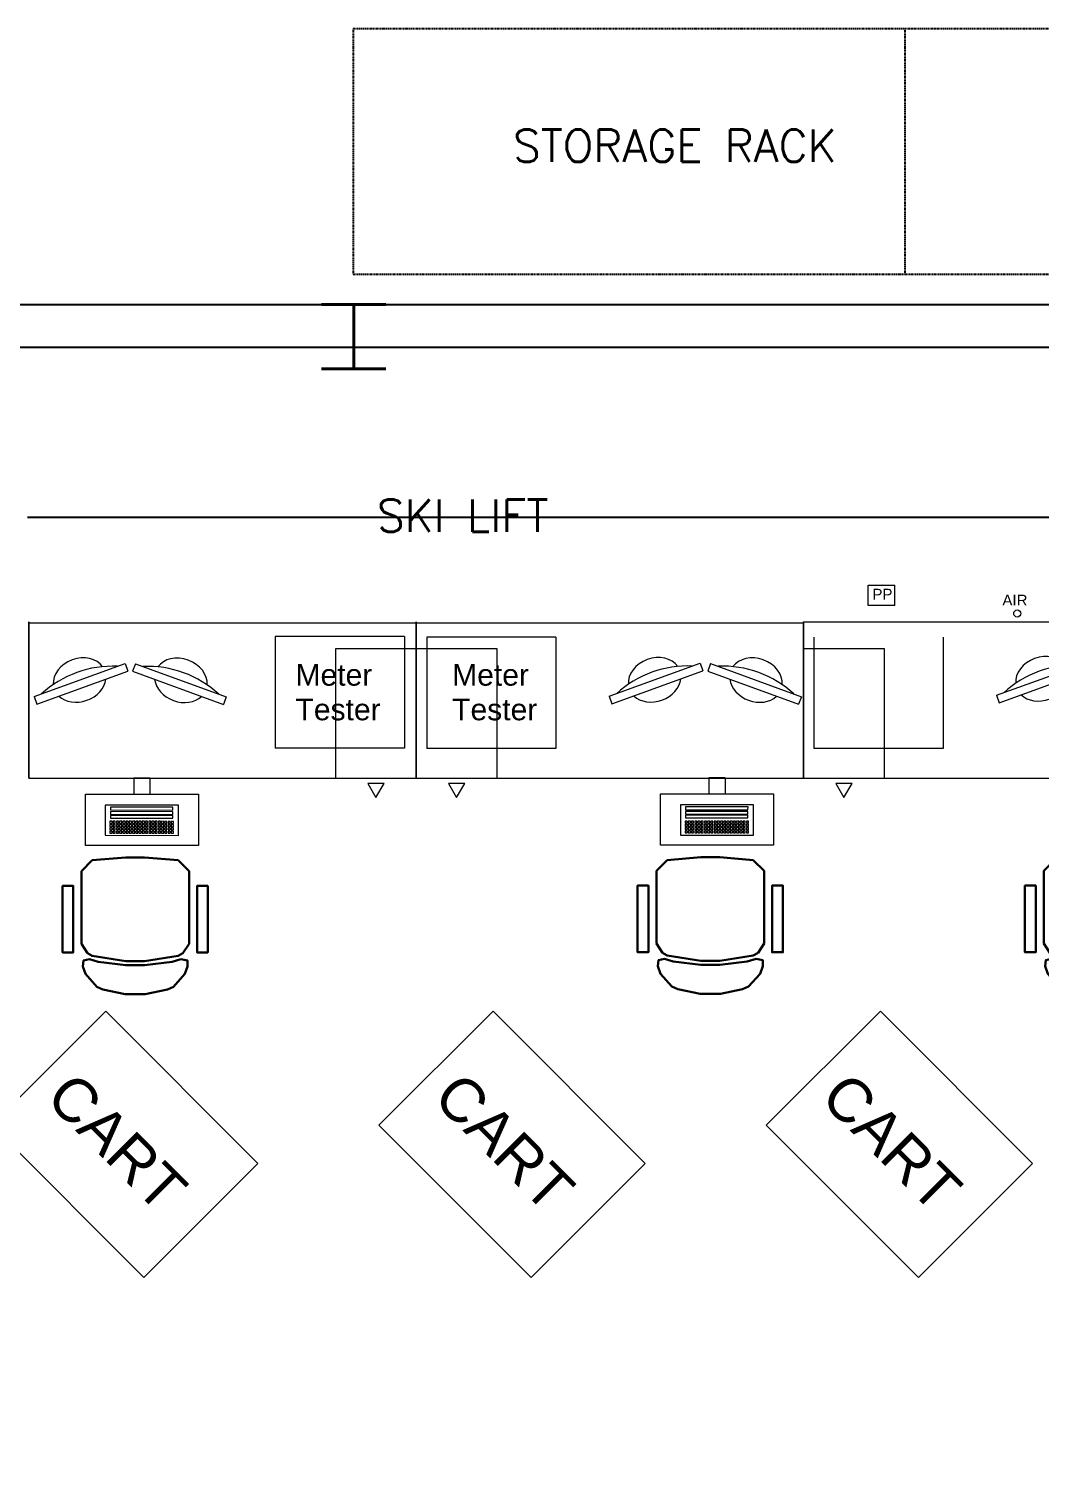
# Model space of a CAD drawing. Header units: inches. Extents: x -27 to 7514, y -484 to 2591.
# Drawn here: x 6526 to 6714.1, y 1247.6 to 1515.2 of the extents above; entities that cross this region are included whole.
import ezdxf

# ---------------------------------------------------------------- set-up
doc = ezdxf.new("R2010")
doc.units = ezdxf.units.IN
doc.header["$MEASUREMENT"] = 0
doc.linetypes.add('ARCH1$0$HIDDEN2', pattern=[0.1875, 0.125, -0.0625])
for name, color, linetype, lineweight in [('A-Col', 6, 'Continuous', 40), ('F-Ch', 4, 'Continuous', 30), ('F-Eq', 71, 'Continuous', 20), ('FS-File', 50, 'Continuous', 20), ('FS-WSurf', 50, 'Continuous', 20)]:
    doc.layers.add(name, color=color, linetype=linetype, lineweight=lineweight)
for name, color, linetype in [('ARCH1$0$A-ANNO-NOTE', 2, 'Continuous'), ('ARCH1$0$A-EXIST', 2, 'Continuous'), ('ARCH1$0$M-EXIST', 7, 'ARCH1$0$HIDDEN2'), ('Ski lift equipment', 61, 'Continuous')]:
    doc.layers.add(name, color=color, linetype=linetype)
doc.styles.add('ARCH1$0$STANDARD', font='simplex.shx')
doc.styles.get("Standard").update_dxf_attribs({"font": 'arial.ttf', "height": 16})

# ---------------------------------------------------------------- blocks, each defined once
blk = doc.blocks.new('rbc_fleet-no_Arch$0$1W')
at = {"linetype": 'Continuous'}
for p, q in [((0.52225, 0.0105), (-0.47775, 0.0105)), ((0.02225, 0.0105), (0.02225, -0.9895)), ((0.52225, -0.9895), (-0.47775, -0.9895))]:
    blk.add_line(p, q, dxfattribs=at)
blk = doc.blocks.new('PD-BBF')
at = {"layer": 'FS-File'}
for p, q in [((-9, -25), (-7.5, -27.6)), ((-6, -25), (-9, -25)), ((-7.5, -27.6), (-6, -25))]:
    blk.add_line(p, q, dxfattribs=at)
blk.add_lwpolyline([(0, 0), (-15, 0), (-15, -24), (0, -24)], close=True, dxfattribs=at)
blk = doc.blocks.new('18mon')
for p, q in [((-9, 0), (9, 0)), ((-9, 0), (-9, -1.5)), ((9, 0), (9, -1.5)), ((-9, -1.5), (9, -1.5))]:
    blk.add_line(p, q)
blk.add_arc((0, -18), 19.5, 67.3801, 112.6199)
for start_param, end_param in [(6.505041, 9.202922), (3.525989, 5.898789)]:
    blk.add_ellipse((0, 0), major_axis=(5, 0), ratio=0.8, start_param=start_param, end_param=end_param)
blk = doc.blocks.new('AKP')
at = {"linetype": 'Continuous'}
for p, q in [((-0.125, 0), (-0.125, -0.25)), ((0.125, 0), (-0.125, 0)), ((0.125, 0), (0.125, -0.25))]:
    blk.add_line(p, q, dxfattribs=at)
blk.add_lwpolyline([(-0.875, -0.25), (0.875, -0.25), (0.875, -1.042), (-0.875, -1.042)], close=True, dxfattribs=at)
blk = doc.blocks.new('CH7')
at = {"linetype": 'Continuous'}
for p, q in [((0, 1.479), (0.521, 1.562)), ((0.521, 1.562), (0.812, 1.562)), ((0.812, 1.562), (1.333, 1.479)), ((-0.167, 1.292), (-0.073, 1.438)), ((-0.073, 1.438), (0, 1.479)), ((1.333, 1.479), (1.406, 1.438)), ((1.406, 1.438), (1.5, 1.292)), ((-0.167, 0.167), (-0.167, 1.292)), ((1.5, 1.292), (1.5, 0.167)), ((0, 0), (-0.167, 0.167)), ((0.521, -0.042), (0, 0)), ((1.333, 0), (0.812, -0.042)), ((1.5, 0.167), (1.333, 0)), ((0.812, -0.042), (0.521, -0.042))]:
    blk.add_line(p, q, dxfattribs=at)
for points in [[(-0.146, 1.646), (-0.104, 1.76), (0.073, 1.958), (0.167, 2), (0.51, 2.073), (0.823, 2.073), (1.167, 2), (1.26, 1.958), (1.438, 1.76), (1.479, 1.646)], [(-0.146, 1.646), (-0.146, 1.552), (-0.042, 1.531)], [(1.375, 1.531), (1.24, 1.573), (0.812, 1.625), (0.521, 1.625), (0.094, 1.573), (-0.042, 1.531)], [(1.479, 1.646), (1.469, 1.552), (1.375, 1.531)], [(-0.458, 0.438), (-0.458, 1.427), (-0.292, 1.427), (-0.292, 0.396), (-0.458, 0.396), (-0.458, 0.438)], [(1.625, 0.438), (1.625, 1.427), (1.792, 1.427), (1.792, 0.396), (1.625, 0.396), (1.625, 0.438)]]:
    blk.add_lwpolyline(points, dxfattribs=at)
blk = doc.blocks.new('CHDESK')
at = {"linetype": 'Continuous'}
blk.add_blockref('CH7', (0.458, -0.396), dxfattribs=at)

msp = doc.modelspace()

# ---------------------------------------------------------------- linework, layer by layer
at = {"layer": 'ARCH1$0$A-EXIST'}
for p, q in [((6429.11, 1464.05), (7152.7, 1464.05)), ((7152.7, 1456.05), (6429.11, 1456.05))]:
    msp.add_line(p, q, dxfattribs=at)
msp.add_lwpolyline([(6372.75, 1225.05), (6372.75, 1001.94), (7228.72, 1001.94), (7228.72, 1456.05), (6429.11, 1456.05)], dxfattribs=at)
msp.add_lwpolyline([(6372.75, 1225.05), (6372.75, 1001.94), (7228.72, 1001.94), (7228.72, 1456.05), (6429.11, 1456.05)], dxfattribs=at)
msp.add_lwpolyline([(6372.75, 1225.05), (6372.75, 1001.94), (7228.72, 1001.94), (7228.72, 1456.05), (6429.11, 1456.05)], dxfattribs=at)
at = {"layer": 'ARCH1$0$M-EXIST', "color": 7, "linetype": 'ARCH1$0$HIDDEN2'}
for p, q in [((6631.9, 1515.24), (6586.33, 1515.24)), ((6586.33, 1515.24), (6586.33, 1469.68)), ((6893.91, 1515.24), (6631.9, 1515.24)), ((6688.86, 1515.24), (6688.86, 1469.68)), ((6586.33, 1469.68), (6996.43, 1469.68))]:
    msp.add_line(p, q, dxfattribs=at)
at = {"layer": 'F-Eq'}
for p, q in [((6682.08, 1408.11), (6682.08, 1411.87)), ((6682.08, 1411.87), (6687.05, 1411.87)), ((6687.05, 1408.11), (6687.05, 1411.87)), ((6687.05, 1410.36), (6687.05, 1410.36)), ((6687.05, 1408.11), (6682.08, 1408.11)), ((6571.86, 1402.32), (6571.86, 1381.57)), ((6595.86, 1402.32), (6571.86, 1402.32)), ((6595.86, 1402.32), (6595.86, 1381.57)), ((6600.04, 1402.25), (6600.04, 1381.51)), ((6624.04, 1402.25), (6600.04, 1402.25)), ((6624.04, 1402.25), (6624.04, 1381.51)), ((6672, 1402.25), (6672, 1381.51)), ((6696, 1402.25), (6696, 1381.51)), ((6595.86, 1381.57), (6571.86, 1381.57)), ((6624.04, 1381.51), (6600.04, 1381.51)), ((6696, 1381.51), (6672, 1381.51)), ((6540.36, 1332.75), (6519.14, 1311.55)), ((6568.64, 1304.46), (6540.36, 1332.75)), ((6612.36, 1332.75), (6591.14, 1311.55)), ((6640.64, 1304.46), (6612.36, 1332.75)), ((6684.36, 1332.75), (6663.14, 1311.55)), ((6712.64, 1304.46), (6684.36, 1332.75)), ((6519.14, 1311.55), (6547.42, 1283.25)), ((6591.14, 1311.55), (6619.42, 1283.25)), ((6663.14, 1311.55), (6691.42, 1283.25)), ((6547.42, 1283.25), (6568.64, 1304.46)), ((6619.42, 1283.25), (6640.64, 1304.46)), ((6691.42, 1283.25), (6712.64, 1304.46))]:
    msp.add_line(p, q, dxfattribs=at)
for points in [[(6540.26, 1365.41), (6553.86, 1365.4), (6553.86, 1371), (6540.26, 1371.01)], [(6541.24, 1370.12), (6552.84, 1370.11), (6552.84, 1370.63), (6541.24, 1370.64)], [(6647.16, 1365.46), (6660.76, 1365.45), (6660.76, 1371.05), (6647.16, 1371.06)], [(6648.14, 1370.16), (6659.73, 1370.15), (6659.74, 1370.67), (6648.14, 1370.68)], [(6541.13, 1367.61), (6541.53, 1367.61), (6541.53, 1368.01), (6541.13, 1368.01)], [(6541.24, 1369.29), (6552.84, 1369.28), (6552.84, 1369.8), (6541.24, 1369.81)], [(6541.24, 1368.6), (6552.84, 1368.59), (6552.84, 1369.11), (6541.24, 1369.12)], [(6541.73, 1367.61), (6542.13, 1367.61), (6542.13, 1368.01), (6541.73, 1368.01)], [(6542.33, 1367.61), (6542.73, 1367.61), (6542.73, 1368.01), (6542.33, 1368.01)], [(6542.93, 1367.61), (6543.33, 1367.61), (6543.33, 1368.01), (6542.93, 1368.01)], [(6543.53, 1367.61), (6543.93, 1367.61), (6543.93, 1368.01), (6543.53, 1368.01)], [(6544.13, 1367.61), (6544.53, 1367.61), (6544.53, 1368.01), (6544.13, 1368.01)], [(6544.73, 1367.61), (6545.13, 1367.61), (6545.13, 1368.01), (6544.73, 1368.01)], [(6545.33, 1367.61), (6545.73, 1367.61), (6545.73, 1368.01), (6545.33, 1368.01)], [(6545.93, 1367.61), (6546.33, 1367.61), (6546.33, 1368.01), (6545.93, 1368.01)], [(6546.53, 1367.61), (6546.93, 1367.61), (6546.93, 1368.01), (6546.53, 1368.01)], [(6547.13, 1367.61), (6547.53, 1367.61), (6547.53, 1368.01), (6547.13, 1368.01)], [(6547.73, 1367.61), (6548.13, 1367.61), (6548.13, 1368.01), (6547.73, 1368.01)], [(6548.33, 1367.61), (6548.73, 1367.61), (6548.73, 1368.01), (6548.33, 1368.01)], [(6548.93, 1367.61), (6549.33, 1367.61), (6549.33, 1368.01), (6548.93, 1368.01)], [(6549.53, 1367.61), (6549.93, 1367.61), (6549.93, 1368.01), (6549.53, 1368.01)], [(6550.13, 1367.61), (6550.53, 1367.6), (6550.53, 1368.01), (6550.13, 1368.01)], [(6550.73, 1367.6), (6551.13, 1367.61), (6551.13, 1368), (6550.73, 1368.01)], [(6551.33, 1367.6), (6551.73, 1367.6), (6551.73, 1368), (6551.33, 1368.01)], [(6551.93, 1367.61), (6552.33, 1367.6), (6552.33, 1368), (6551.93, 1368)], [(6552.53, 1367.6), (6552.93, 1367.6), (6552.93, 1368), (6552.53, 1368)], [(6648.03, 1367.66), (6648.43, 1367.66), (6648.43, 1368.06), (6648.03, 1368.06)], [(6648.03, 1367.06), (6648.43, 1367.06), (6648.43, 1367.46), (6648.03, 1367.46)], [(6648.14, 1369.34), (6659.73, 1369.33), (6659.73, 1369.84), (6648.14, 1369.85)], [(6648.14, 1368.65), (6659.73, 1368.64), (6659.73, 1369.15), (6648.14, 1369.16)], [(6648.63, 1367.66), (6649.03, 1367.66), (6649.03, 1368.05), (6648.63, 1368.06)], [(6648.63, 1367.06), (6649.03, 1367.06), (6649.03, 1367.46), (6648.63, 1367.46)], [(6649.23, 1367.65), (6649.63, 1367.65), (6649.63, 1368.05), (6649.23, 1368.06)], [(6649.23, 1367.06), (6649.63, 1367.06), (6649.63, 1367.45), (6649.23, 1367.45)], [(6649.83, 1367.66), (6650.23, 1367.65), (6650.23, 1368.06), (6649.83, 1368.05)], [(6649.83, 1367.05), (6650.23, 1367.06), (6650.23, 1367.45), (6649.83, 1367.45)], [(6650.43, 1367.65), (6650.83, 1367.66), (6650.83, 1368.05), (6650.43, 1368.06)], [(6650.43, 1367.06), (6650.83, 1367.05), (6650.83, 1367.45), (6650.43, 1367.45)], [(6651.03, 1367.65), (6651.43, 1367.65), (6651.43, 1368.05), (6651.03, 1368.05)], [(6651.03, 1367.06), (6651.43, 1367.05), (6651.43, 1367.45), (6651.03, 1367.45)], [(6651.63, 1367.65), (6652.03, 1367.65), (6652.03, 1368.05), (6651.63, 1368.05)], [(6651.63, 1367.05), (6652.03, 1367.05), (6652.03, 1367.45), (6651.63, 1367.45)], [(6652.23, 1367.65), (6652.63, 1367.65), (6652.63, 1368.05), (6652.23, 1368.05)], [(6652.23, 1367.05), (6652.63, 1367.05), (6652.63, 1367.45), (6652.23, 1367.45)], [(6652.83, 1367.65), (6653.23, 1367.65), (6653.23, 1368.05), (6652.83, 1368.05)], [(6652.83, 1367.05), (6653.23, 1367.05), (6653.23, 1367.45), (6652.83, 1367.45)], [(6653.43, 1367.65), (6653.83, 1367.65), (6653.83, 1368.05), (6653.43, 1368.05)], [(6653.43, 1367.05), (6653.83, 1367.05), (6653.83, 1367.45), (6653.43, 1367.45)], [(6654.03, 1367.65), (6654.43, 1367.65), (6654.43, 1368.05), (6654.03, 1368.05)], [(6654.03, 1367.05), (6654.43, 1367.05), (6654.43, 1367.45), (6654.03, 1367.45)], [(6654.63, 1367.65), (6655.03, 1367.65), (6655.03, 1368.05), (6654.63, 1368.05)], [(6654.63, 1367.05), (6655.03, 1367.05), (6655.03, 1367.45), (6654.63, 1367.45)], [(6655.23, 1367.65), (6655.63, 1367.65), (6655.63, 1368.05), (6655.23, 1368.05)], [(6655.23, 1367.05), (6655.63, 1367.05), (6655.63, 1367.45), (6655.23, 1367.45)], [(6655.83, 1367.65), (6656.23, 1367.65), (6656.23, 1368.05), (6655.83, 1368.05)], [(6655.83, 1367.05), (6656.23, 1367.05), (6656.23, 1367.45), (6655.83, 1367.45)], [(6656.43, 1367.65), (6656.83, 1367.65), (6656.83, 1368.05), (6656.43, 1368.05)], [(6656.43, 1367.05), (6656.83, 1367.05), (6656.83, 1367.45), (6656.43, 1367.45)], [(6657.03, 1367.65), (6657.43, 1367.65), (6657.43, 1368.05), (6657.03, 1368.05)], [(6657.03, 1367.05), (6657.43, 1367.05), (6657.43, 1367.45), (6657.03, 1367.45)], [(6657.63, 1367.65), (6658.03, 1367.65), (6658.03, 1368.05), (6657.63, 1368.05)], [(6657.63, 1367.05), (6658.03, 1367.05), (6658.03, 1367.45), (6657.63, 1367.45)], [(6658.23, 1367.65), (6658.63, 1367.65), (6658.63, 1368.05), (6658.23, 1368.05)], [(6658.23, 1367.05), (6658.63, 1367.05), (6658.63, 1367.45), (6658.23, 1367.45)], [(6658.83, 1367.65), (6659.23, 1367.65), (6659.23, 1368.05), (6658.83, 1368.05)], [(6658.83, 1367.05), (6659.23, 1367.05), (6659.23, 1367.45), (6658.83, 1367.45)], [(6659.43, 1367.65), (6659.83, 1367.65), (6659.83, 1368.05), (6659.43, 1368.05)], [(6659.43, 1367.05), (6659.83, 1367.05), (6659.83, 1367.45), (6659.43, 1367.45)], [(6541.13, 1367.01), (6541.53, 1367.01), (6541.53, 1367.41), (6541.13, 1367.41)], [(6541.13, 1366.41), (6541.53, 1366.41), (6541.53, 1366.81), (6541.13, 1366.81)], [(6541.13, 1365.81), (6541.53, 1365.81), (6541.53, 1366.21), (6541.13, 1366.21)], [(6541.73, 1367.01), (6542.13, 1367.01), (6542.13, 1367.41), (6541.73, 1367.41)], [(6541.73, 1366.41), (6542.13, 1366.41), (6542.13, 1366.81), (6541.73, 1366.81)], [(6541.73, 1365.81), (6542.13, 1365.81), (6542.13, 1366.21), (6541.73, 1366.21)], [(6542.33, 1367.01), (6542.73, 1367.01), (6542.73, 1367.41), (6542.33, 1367.41)], [(6542.33, 1366.41), (6542.73, 1366.41), (6542.73, 1366.81), (6542.33, 1366.81)], [(6542.33, 1365.81), (6542.73, 1365.81), (6542.73, 1366.21), (6542.33, 1366.21)], [(6542.93, 1367.01), (6543.33, 1367.01), (6543.33, 1367.41), (6542.93, 1367.41)], [(6542.93, 1366.41), (6543.33, 1366.41), (6543.33, 1366.81), (6542.93, 1366.81)], [(6542.93, 1365.81), (6543.33, 1365.81), (6543.33, 1366.21), (6542.93, 1366.21)], [(6543.53, 1367.01), (6543.93, 1367.01), (6543.93, 1367.41), (6543.53, 1367.41)], [(6543.53, 1366.41), (6543.93, 1366.41), (6543.93, 1366.81), (6543.53, 1366.81)], [(6543.53, 1365.81), (6543.93, 1365.81), (6543.93, 1366.21), (6543.53, 1366.21)], [(6544.13, 1367.01), (6544.53, 1367.01), (6544.53, 1367.41), (6544.13, 1367.41)], [(6544.13, 1366.41), (6544.53, 1366.41), (6544.53, 1366.81), (6544.13, 1366.81)], [(6544.13, 1365.81), (6544.53, 1365.81), (6544.53, 1366.21), (6544.13, 1366.21)], [(6544.73, 1367.01), (6545.13, 1367.01), (6545.13, 1367.41), (6544.73, 1367.41)], [(6544.73, 1366.41), (6545.13, 1366.41), (6545.13, 1366.81), (6544.73, 1366.81)], [(6544.73, 1365.81), (6545.13, 1365.81), (6545.13, 1366.21), (6544.73, 1366.21)], [(6545.33, 1367.01), (6545.73, 1367.01), (6545.73, 1367.41), (6545.33, 1367.41)], [(6545.33, 1366.41), (6545.73, 1366.41), (6545.73, 1366.81), (6545.33, 1366.81)], [(6545.33, 1365.81), (6545.73, 1365.81), (6545.73, 1366.21), (6545.33, 1366.21)], [(6545.93, 1367.01), (6546.33, 1367.01), (6546.33, 1367.41), (6545.93, 1367.41)], [(6545.93, 1366.41), (6546.33, 1366.41), (6546.33, 1366.81), (6545.93, 1366.81)], [(6545.93, 1365.81), (6546.33, 1365.81), (6546.33, 1366.21), (6545.93, 1366.21)], [(6546.53, 1367.01), (6546.93, 1367.01), (6546.93, 1367.41), (6546.53, 1367.41)], [(6546.53, 1366.41), (6546.93, 1366.41), (6546.93, 1366.81), (6546.53, 1366.81)], [(6546.53, 1365.81), (6546.93, 1365.81), (6546.93, 1366.21), (6546.53, 1366.21)], [(6547.13, 1367.01), (6547.53, 1367.01), (6547.53, 1367.41), (6547.13, 1367.41)], [(6547.13, 1366.41), (6547.53, 1366.41), (6547.53, 1366.81), (6547.13, 1366.81)], [(6547.13, 1365.81), (6547.53, 1365.81), (6547.53, 1366.21), (6547.13, 1366.21)], [(6547.73, 1367.01), (6548.13, 1367.01), (6548.13, 1367.41), (6547.73, 1367.41)], [(6547.73, 1366.41), (6548.13, 1366.41), (6548.13, 1366.81), (6547.73, 1366.81)], [(6547.73, 1365.81), (6548.13, 1365.81), (6548.13, 1366.21), (6547.73, 1366.21)], [(6548.33, 1367.01), (6548.73, 1367.01), (6548.73, 1367.41), (6548.33, 1367.41)], [(6548.33, 1366.41), (6548.73, 1366.41), (6548.73, 1366.81), (6548.33, 1366.81)], [(6548.33, 1365.81), (6548.73, 1365.81), (6548.73, 1366.21), (6548.33, 1366.21)], [(6548.93, 1367.01), (6549.33, 1367.01), (6549.33, 1367.41), (6548.93, 1367.41)], [(6548.93, 1366.41), (6549.33, 1366.41), (6549.33, 1366.81), (6548.93, 1366.81)], [(6548.93, 1365.81), (6549.33, 1365.81), (6549.33, 1366.21), (6548.93, 1366.21)], [(6549.53, 1367.01), (6549.93, 1367.01), (6549.93, 1367.41), (6549.53, 1367.41)], [(6549.53, 1366.41), (6549.93, 1366.41), (6549.93, 1366.81), (6549.53, 1366.81)], [(6549.53, 1365.81), (6549.93, 1365.81), (6549.93, 1366.21), (6549.53, 1366.21)], [(6550.13, 1367.01), (6550.53, 1367.01), (6550.53, 1367.4), (6550.13, 1367.41)], [(6550.13, 1366.41), (6550.53, 1366.4), (6550.53, 1366.81), (6550.13, 1366.81)], [(6550.13, 1365.81), (6550.53, 1365.8), (6550.53, 1366.21), (6550.13, 1366.21)], [(6550.73, 1367.01), (6551.13, 1367), (6551.13, 1367.4), (6550.73, 1367.41)], [(6550.73, 1366.4), (6551.13, 1366.4), (6551.13, 1366.8), (6550.73, 1366.81)], [(6550.73, 1365.81), (6551.13, 1365.81), (6551.13, 1366.2), (6550.73, 1366.21)], [(6551.33, 1367.01), (6551.73, 1367.01), (6551.73, 1367.4), (6551.33, 1367.4)], [(6551.33, 1366.4), (6551.73, 1366.4), (6551.73, 1366.8), (6551.33, 1366.8)], [(6551.33, 1365.8), (6551.73, 1365.8), (6551.73, 1366.2), (6551.33, 1366.21)], [(6551.93, 1367), (6552.33, 1367), (6552.33, 1367.4), (6551.93, 1367.4)], [(6551.93, 1366.4), (6552.33, 1366.4), (6552.33, 1366.8), (6551.93, 1366.81)], [(6551.93, 1365.81), (6552.33, 1365.8), (6552.33, 1366.21), (6551.93, 1366.2)], [(6552.53, 1367.01), (6552.93, 1367), (6552.93, 1367.4), (6552.53, 1367.4)], [(6552.53, 1366.4), (6552.93, 1366.4), (6552.93, 1366.8), (6552.53, 1366.8)], [(6552.53, 1365.8), (6552.93, 1365.8), (6552.93, 1366.2), (6552.53, 1366.21)], [(6648.03, 1366.46), (6648.43, 1366.46), (6648.43, 1366.86), (6648.03, 1366.86)], [(6648.03, 1365.86), (6648.43, 1365.86), (6648.43, 1366.26), (6648.03, 1366.26)], [(6648.63, 1366.46), (6649.03, 1366.45), (6649.03, 1366.85), (6648.63, 1366.86)], [(6648.63, 1365.85), (6649.03, 1365.86), (6649.03, 1366.25), (6648.63, 1366.26)], [(6649.23, 1366.45), (6649.63, 1366.45), (6649.63, 1366.85), (6649.23, 1366.85)], [(6649.23, 1365.85), (6649.63, 1365.85), (6649.63, 1366.25), (6649.23, 1366.26)], [(6649.83, 1366.45), (6650.23, 1366.45), (6650.23, 1366.85), (6649.83, 1366.86)], [(6649.83, 1365.86), (6650.23, 1365.85), (6650.23, 1366.26), (6649.83, 1366.25)], [(6650.43, 1366.45), (6650.83, 1366.45), (6650.83, 1366.85), (6650.43, 1366.85)], [(6650.43, 1365.85), (6650.83, 1365.85), (6650.83, 1366.25), (6650.43, 1366.26)], [(6651.03, 1366.45), (6651.43, 1366.45), (6651.43, 1366.85), (6651.03, 1366.85)], [(6651.03, 1365.85), (6651.43, 1365.85), (6651.43, 1366.25), (6651.03, 1366.25)], [(6651.63, 1366.45), (6652.03, 1366.45), (6652.03, 1366.85), (6651.63, 1366.85)], [(6651.63, 1365.85), (6652.03, 1365.85), (6652.03, 1366.25), (6651.63, 1366.25)], [(6652.23, 1366.45), (6652.63, 1366.45), (6652.63, 1366.85), (6652.23, 1366.85)], [(6652.23, 1365.85), (6652.63, 1365.85), (6652.63, 1366.25), (6652.23, 1366.25)], [(6652.83, 1366.45), (6653.23, 1366.45), (6653.23, 1366.85), (6652.83, 1366.85)], [(6652.83, 1365.85), (6653.23, 1365.85), (6653.23, 1366.25), (6652.83, 1366.25)], [(6653.43, 1366.45), (6653.83, 1366.45), (6653.83, 1366.85), (6653.43, 1366.85)], [(6653.43, 1365.85), (6653.83, 1365.85), (6653.83, 1366.25), (6653.43, 1366.25)], [(6654.03, 1366.45), (6654.43, 1366.45), (6654.43, 1366.85), (6654.03, 1366.85)], [(6654.03, 1365.85), (6654.43, 1365.85), (6654.43, 1366.25), (6654.03, 1366.25)], [(6654.63, 1366.45), (6655.03, 1366.45), (6655.03, 1366.85), (6654.63, 1366.85)], [(6654.63, 1365.85), (6655.03, 1365.85), (6655.03, 1366.25), (6654.63, 1366.25)], [(6655.23, 1366.45), (6655.63, 1366.45), (6655.63, 1366.85), (6655.23, 1366.85)], [(6655.23, 1365.85), (6655.63, 1365.85), (6655.63, 1366.25), (6655.23, 1366.25)], [(6655.83, 1366.45), (6656.23, 1366.45), (6656.23, 1366.85), (6655.83, 1366.85)], [(6655.83, 1365.85), (6656.23, 1365.85), (6656.23, 1366.25), (6655.83, 1366.25)], [(6656.43, 1366.45), (6656.83, 1366.45), (6656.83, 1366.85), (6656.43, 1366.85)], [(6656.43, 1365.85), (6656.83, 1365.85), (6656.83, 1366.25), (6656.43, 1366.25)], [(6657.03, 1366.45), (6657.43, 1366.45), (6657.43, 1366.85), (6657.03, 1366.85)], [(6657.03, 1365.85), (6657.43, 1365.85), (6657.43, 1366.25), (6657.03, 1366.25)], [(6657.63, 1366.45), (6658.03, 1366.45), (6658.03, 1366.85), (6657.63, 1366.85)], [(6657.63, 1365.85), (6658.03, 1365.85), (6658.03, 1366.25), (6657.63, 1366.25)], [(6658.23, 1366.45), (6658.63, 1366.45), (6658.63, 1366.85), (6658.23, 1366.85)], [(6658.23, 1365.85), (6658.63, 1365.85), (6658.63, 1366.25), (6658.23, 1366.25)], [(6658.83, 1366.45), (6659.23, 1366.45), (6659.23, 1366.85), (6658.83, 1366.85)], [(6658.83, 1365.85), (6659.23, 1365.85), (6659.23, 1366.25), (6658.83, 1366.25)], [(6659.43, 1366.45), (6659.83, 1366.45), (6659.83, 1366.85), (6659.43, 1366.85)], [(6659.43, 1365.85), (6659.83, 1365.85), (6659.83, 1366.25), (6659.43, 1366.25)]]:
    msp.add_lwpolyline(points, close=True, dxfattribs=at)
msp.add_circle((6709.78, 1406.62), 0.654, dxfattribs=at)
at = {"layer": 'FS-File'}
for p, q in [((6684.78, 1412.07), (6684.78, 1412.07)), ((6670.08, 1405.05), (6742.08, 1405.05)), ((6526.08, 1404.86), (6598.08, 1404.86)), ((6598.08, 1404.86), (6670.08, 1404.86)), ((6598.01, 1390.95), (6598.01, 1390.95)), ((6670.01, 1390.95), (6670.01, 1390.95)), ((6526.08, 1376.05), (6598.08, 1376.05)), ((6598.08, 1376.05), (6670.08, 1376.05)), ((6670.08, 1376.05), (6742.08, 1376.05))]:
    msp.add_line(p, q, dxfattribs=at)
at = {"layer": 'FS-WSurf'}
for p, q in [((6526.08, 1376.05), (6526.08, 1405.05)), ((6526.08, 1405.05), (6526.08, 1376.05)), ((6598.08, 1376.05), (6598.08, 1405.05)), ((6598.08, 1405.05), (6598.08, 1376.05)), ((6598.08, 1376.05), (6598.08, 1405.05)), ((6598.08, 1405.05), (6598.08, 1376.05)), ((6598.08, 1404.92), (6598.08, 1376.05)), ((6670.08, 1376.05), (6670.08, 1405.05)), ((6670.08, 1405.05), (6670.08, 1376.05)), ((6670.08, 1376.05), (6670.08, 1405.05)), ((6670.08, 1405.05), (6670.08, 1376.05)), ((6670.08, 1404.92), (6670.08, 1376.05)), ((6598.08, 1376.05), (6598.08, 1404.86)), ((6670.08, 1376.05), (6670.08, 1404.86))]:
    msp.add_line(p, q, dxfattribs=at)
at = {"layer": 'Ski lift equipment'}
msp.add_line((6525.81, 1424.53), (7074.98, 1424.47), dxfattribs=at)

# ---------------------------------------------------------------- block references
at = {"layer": 'A-Col', "xscale": 12, "yscale": 12, "zscale": 12, "rotation": 180}
msp.add_blockref('rbc_fleet-no_Arch$0$1W', (6586.71, 1452.17), dxfattribs=at)
msp.add_blockref('rbc_fleet-no_Arch$0$1W', (6586.71, 1452.17), dxfattribs=at)
msp.add_blockref('rbc_fleet-no_Arch$0$1W', (6586.71, 1452.17), dxfattribs=at)
msp.add_blockref('rbc_fleet-no_Arch$0$1W', (6586.71, 1452.17), dxfattribs=at)
msp.add_blockref('rbc_fleet-no_Arch$0$1W', (6586.71, 1452.17), dxfattribs=at)
msp.add_blockref('rbc_fleet-no_Arch$0$1W', (6586.71, 1452.17), dxfattribs=at)
msp.add_blockref('rbc_fleet-no_Arch$0$1W', (6586.71, 1452.17), dxfattribs=at)
at = {"layer": 'F-Ch', "xscale": 12, "yscale": 12, "zscale": 12, "rotation": 180}
for p in [(6559.32, 1356.02), (6666.22, 1356.07), (6738.22, 1356.07)]:
    msp.add_blockref('CHDESK', p, dxfattribs=at)
at = {"layer": 'F-Eq'}
for p, rotation in [((6535.48, 1394.25), 19.91606653408847), ((6554.31, 1394.2), 339.9160665340884), ((6642.38, 1394.3), 19.91606653408847), ((6661.21, 1394.25), 339.9160665340884), ((6714.38, 1394.49), 19.91606653408847)]:
    msp.add_blockref('18mon', p, dxfattribs=dict(at, rotation=rotation))
at = {"layer": 'FS-File'}
for p in [(6598.08, 1400.05), (6613.08, 1400.05), (6685.08, 1400.05)]:
    msp.add_blockref('PD-BBF', p, dxfattribs=at)
at = {"layer": 'FS-WSurf', "xscale": 12, "yscale": 12, "zscale": 12}
for p in [(6547.07, 1376.05), (6653.97, 1376.1)]:
    msp.add_blockref('AKP', p, dxfattribs=at)

# ---------------------------------------------------------------- texts
at = {"layer": 'ARCH1$0$A-ANNO-NOTE', "style": 'ARCH1$0$STANDARD'}
msp.add_text('STORAGE RACK', height=6, dxfattribs=at).set_placement((6616.06, 1490.52))
at = {"layer": 'F-Eq'}
for s, height, p in [('PP', 2, (6682.87, 1409.21)), ('AIR', 2, (6707.03, 1408.11)), ('Meter', 4, (6575.62, 1393.21)), ('Meter', 4, (6604.74, 1393.21)), ('Tester', 4, (6575.62, 1386.78)), ('Tester', 4, (6604.74, 1386.78))]:
    msp.add_text(s, height=height, dxfattribs=at).set_placement(p)
for p in [(6528.87, 1316.32), (6600.87, 1316.32), (6672.87, 1316.32)]:
    msp.add_text('CART', height=8, rotation=314.9792, dxfattribs=at).set_placement(p)
at = {"layer": 'Ski lift equipment', "style": 'ARCH1$0$STANDARD'}
msp.add_text('SKI LIFT', height=6, dxfattribs=at).set_placement((6590.76, 1421.82))

doc.saveas('drawing.dxf')
